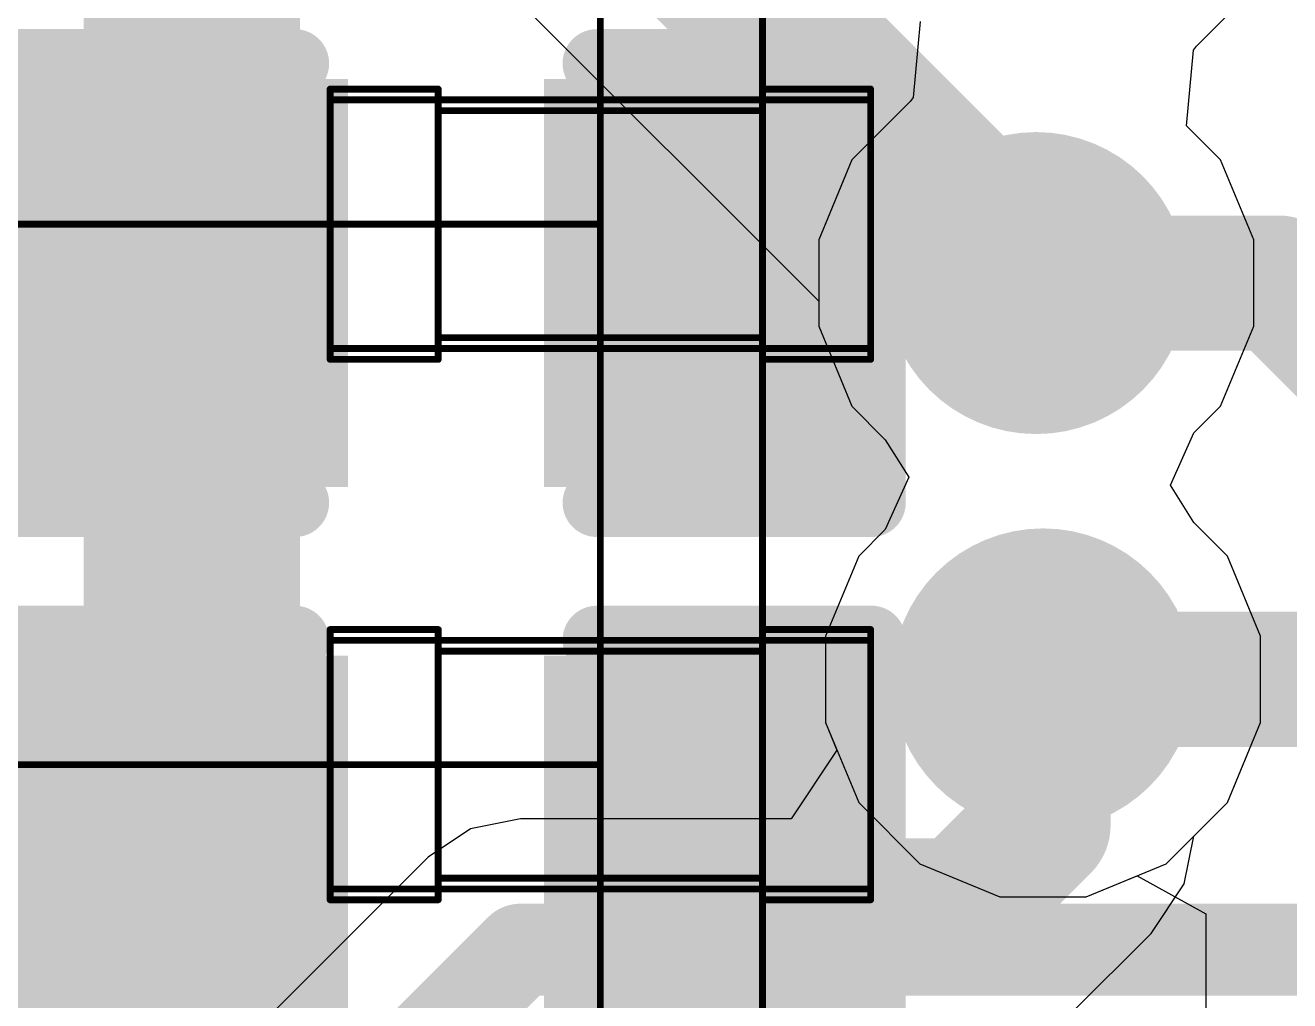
# Model space of a CAD drawing. Header units: inches. Extents: x 0 to 323, y -26 to 38.
# Drawn here: x 12.385 to 14.725, y 4.73 to 6.535 of the extents above; entities that cross this region are included whole.
import ezdxf

# ---------------------------------------------------------------- set-up
doc = ezdxf.new("R2010")
doc.units = ezdxf.units.IN
for name, color, linetype in [('Bottom Layer', 5, 'Continuous'), ('Bottom Solder', 6, 'Continuous'), ('Drill Drawing', 1, 'Continuous'), ('GND', 76, 'Continuous'), ('Mechanical 3', 76, 'Continuous'), ('Power', 16, 'Continuous'), ('Top Layer', 1, 'Continuous'), ('Top Overlay', 2, 'Continuous'), ('Top Paste', 8, 'Continuous'), ('Top Solder', 216, 'Continuous'), ('Via Holes', 16, 'Continuous')]:
    doc.layers.add(name, color=color, linetype=linetype)

# ---------------------------------------------------------------- blocks, each defined once
blk = doc.blocks.new('C___0402_17')
at = {"layer": 'Top Layer'}
for points in [[(-0.6985, -0.3175), (-0.6985, 0.3175), (-0.2413, 0.3175), (-0.2413, -0.3175)], [(0.2413, -0.3175), (0.2413, 0.3175), (0.6985, 0.3175), (0.6985, -0.3175)]]:
    blk.add_hatch(color=1, dxfattribs=at).paths.add_polyline_path(points)
at = {"layer": 'Top Paste'}
for points in [[(-0.6985, -0.3175), (-0.6985, 0.3175), (-0.2413, 0.3175), (-0.2413, -0.3175)], [(0.2413, -0.3175), (0.2413, 0.3175), (0.6985, 0.3175), (0.6985, -0.3175)]]:
    blk.add_hatch(color=8, dxfattribs=at).paths.add_polyline_path(points)
at = {"layer": 'Top Solder'}
for points in [[(-0.7585, -0.3775), (-0.7585, 0.3775), (-0.1813, 0.3775), (-0.1813, -0.3775)], [(0.1813, -0.3775), (0.1813, 0.3775), (0.7585, 0.3775), (0.7585, -0.3775)]]:
    blk.add_hatch(color=216, dxfattribs=at).paths.add_polyline_path(points)
at = {"layer": 'Top Overlay'}
for points in [[(-0.2794, 0.4064, 0.127, 0.127, 0), (-0.7874, 0.4064, 0.127, 0.127, 0)], [(-0.7874, 0.4064, 0.127, 0.127, 0), (-0.7874, -0.4064, 0.127, 0.127, 0)], [(0.7874, 0.4064, 0.127, 0.127, 0), (0.2794, 0.4064, 0.127, 0.127, 0)], [(0.7874, 0.4064, 0.127, 0.127, 0), (0.7874, -0.4064, 0.127, 0.127, 0)], [(-0.2794, -0.4064, 0.127, 0.127, 0), (-0.7874, -0.4064, 0.127, 0.127, 0)], [(0.7874, -0.4064, 0.127, 0.127, 0), (0.2794, -0.4064, 0.127, 0.127, 0)]]:
    blk.add_lwpolyline(points, format="xyseb", dxfattribs=at)
for points in [[(-0.8191, 0.4064, 0.0635, 0.0635, 1), (-0.7556, 0.4064, 0.0635, 0.0635, 1)], [(-0.8191, 0.4064, 0.0635, 0.0635, 1), (-0.7556, 0.4064, 0.0635, 0.0635, 1)], [(-0.3111, 0.4064, 0.0635, 0.0635, 1), (-0.2477, 0.4064, 0.0635, 0.0635, 1)], [(0.2477, 0.4064, 0.0635, 0.0635, 1), (0.3111, 0.4064, 0.0635, 0.0635, 1)], [(0.7556, 0.4064, 0.0635, 0.0635, 1), (0.8191, 0.4064, 0.0635, 0.0635, 1)], [(0.7556, 0.4064, 0.0635, 0.0635, 1), (0.8191, 0.4064, 0.0635, 0.0635, 1)], [(-0.8191, -0.4064, 0.0635, 0.0635, 1), (-0.7556, -0.4064, 0.0635, 0.0635, 1)], [(-0.8191, -0.4064, 0.0635, 0.0635, 1), (-0.7556, -0.4064, 0.0635, 0.0635, 1)], [(-0.3111, -0.4064, 0.0635, 0.0635, 1), (-0.2477, -0.4064, 0.0635, 0.0635, 1)], [(0.2477, -0.4064, 0.0635, 0.0635, 1), (0.3111, -0.4064, 0.0635, 0.0635, 1)], [(0.7556, -0.4064, 0.0635, 0.0635, 1), (0.8191, -0.4064, 0.0635, 0.0635, 1)], [(0.7556, -0.4064, 0.0635, 0.0635, 1), (0.8191, -0.4064, 0.0635, 0.0635, 1)]]:
    blk.add_lwpolyline(points, format="xyseb", close=True, dxfattribs=at)
blk = doc.blocks.new('C___0402_18')
at = {"layer": 'Top Layer'}
for points in [[(-0.6985, -0.3175), (-0.6985, 0.3175), (-0.2413, 0.3175), (-0.2413, -0.3175)], [(0.2413, -0.3175), (0.2413, 0.3175), (0.6985, 0.3175), (0.6985, -0.3175)]]:
    blk.add_hatch(color=1, dxfattribs=at).paths.add_polyline_path(points)
at = {"layer": 'Top Paste'}
for points in [[(-0.6985, -0.3175), (-0.6985, 0.3175), (-0.2413, 0.3175), (-0.2413, -0.3175)], [(0.2413, -0.3175), (0.2413, 0.3175), (0.6985, 0.3175), (0.6985, -0.3175)]]:
    blk.add_hatch(color=8, dxfattribs=at).paths.add_polyline_path(points)
at = {"layer": 'Top Solder'}
for points in [[(-0.7585, -0.3775), (-0.7585, 0.3775), (-0.1813, 0.3775), (-0.1813, -0.3775)], [(0.1813, -0.3775), (0.1813, 0.3775), (0.7585, 0.3775), (0.7585, -0.3775)]]:
    blk.add_hatch(color=216, dxfattribs=at).paths.add_polyline_path(points)
at = {"layer": 'Top Overlay'}
for points in [[(-0.7874, 0.4064, 0.127, 0.127, 0), (-0.7874, -0.4064, 0.127, 0.127, 0)], [(-0.2794, 0.4064, 0.127, 0.127, 0), (-0.7874, 0.4064, 0.127, 0.127, 0)], [(0.7874, 0.4064, 0.127, 0.127, 0), (0.2794, 0.4064, 0.127, 0.127, 0)], [(0.7874, 0.4064, 0.127, 0.127, 0), (0.7874, -0.4064, 0.127, 0.127, 0)], [(-0.2794, -0.4064, 0.127, 0.127, 0), (-0.7874, -0.4064, 0.127, 0.127, 0)], [(0.7874, -0.4064, 0.127, 0.127, 0), (0.2794, -0.4064, 0.127, 0.127, 0)]]:
    blk.add_lwpolyline(points, format="xyseb", dxfattribs=at)
for points in [[(-0.8191, 0.4064, 0.0635, 0.0635, 1), (-0.7556, 0.4064, 0.0635, 0.0635, 1)], [(-0.8191, 0.4064, 0.0635, 0.0635, 1), (-0.7556, 0.4064, 0.0635, 0.0635, 1)], [(-0.3111, 0.4064, 0.0635, 0.0635, 1), (-0.2477, 0.4064, 0.0635, 0.0635, 1)], [(0.2477, 0.4064, 0.0635, 0.0635, 1), (0.3111, 0.4064, 0.0635, 0.0635, 1)], [(0.7556, 0.4064, 0.0635, 0.0635, 1), (0.8191, 0.4064, 0.0635, 0.0635, 1)], [(0.7556, 0.4064, 0.0635, 0.0635, 1), (0.8191, 0.4064, 0.0635, 0.0635, 1)], [(-0.8191, -0.4064, 0.0635, 0.0635, 1), (-0.7556, -0.4064, 0.0635, 0.0635, 1)], [(-0.8191, -0.4064, 0.0635, 0.0635, 1), (-0.7556, -0.4064, 0.0635, 0.0635, 1)], [(-0.3111, -0.4064, 0.0635, 0.0635, 1), (-0.2477, -0.4064, 0.0635, 0.0635, 1)], [(0.2477, -0.4064, 0.0635, 0.0635, 1), (0.3111, -0.4064, 0.0635, 0.0635, 1)], [(0.7556, -0.4064, 0.0635, 0.0635, 1), (0.8191, -0.4064, 0.0635, 0.0635, 1)], [(0.7556, -0.4064, 0.0635, 0.0635, 1), (0.8191, -0.4064, 0.0635, 0.0635, 1)]]:
    blk.add_lwpolyline(points, format="xyseb", close=True, dxfattribs=at)

msp = doc.modelspace()

# ---------------------------------------------------------------- hatches: boundary and pattern name
at = {"layer": 'Bottom Layer'}
h = msp.add_hatch(color=5, dxfattribs=at)
edge = h.paths.add_edge_path()
edge.add_arc((14.2555, 6.0579), 0.25, 0, 360)
h = msp.add_hatch(color=5, dxfattribs=at)
edge = h.paths.add_edge_path()
edge.add_arc((14.2682, 5.3246), 0.25, 0, 360)
at = {"layer": 'Bottom Solder'}
h = msp.add_hatch(color=6, dxfattribs=at)
edge = h.paths.add_edge_path()
edge.add_arc((14.2555, 6.0579), 0.15, 0, 360)
h = msp.add_hatch(color=6, dxfattribs=at)
edge = h.paths.add_edge_path()
edge.add_arc((14.2682, 5.3246), 0.15, 0, 360)
at = {"layer": 'GND'}
h = msp.add_hatch(color=76, dxfattribs=at)
edge = h.paths.add_edge_path()
edge.add_arc((14.2555, 6.0579), 0.25, 0, 360)
h = msp.add_hatch(color=76, dxfattribs=at)
edge = h.paths.add_edge_path()
edge.add_arc((14.2682, 5.3246), 0.25, 0, 360)
at = {"layer": 'Power'}
h = msp.add_hatch(color=16, dxfattribs=at)
edge = h.paths.add_edge_path()
edge.add_arc((14.2555, 6.0579), 0.25, 0, 360)
h = msp.add_hatch(color=16, dxfattribs=at)
edge = h.paths.add_edge_path()
edge.add_arc((14.2682, 5.3246), 0.25, 0, 360)
at = {"layer": 'Top Layer'}
h = msp.add_hatch(color=1, dxfattribs=at)
edge = h.paths.add_edge_path()
edge.add_arc((14.2555, 6.0579), 0.25, 0, 360)
h = msp.add_hatch(color=1, dxfattribs=at)
edge = h.paths.add_edge_path()
edge.add_arc((14.2682, 5.3246), 0.25, 0, 360)
at = {"layer": 'Top Solder'}
h = msp.add_hatch(color=216, dxfattribs=at)
edge = h.paths.add_edge_path()
edge.add_arc((14.2555, 6.0579), 0.15, 0, 360)
h = msp.add_hatch(color=216, dxfattribs=at)
edge = h.paths.add_edge_path()
edge.add_arc((14.2682, 5.3246), 0.15, 0, 360)
at = {"layer": 'Via Holes'}
h = msp.add_hatch(color=7, dxfattribs=at)
edge = h.paths.add_edge_path()
edge.add_arc((14.2555, 6.0579), 0.15, 0, 360)
h = msp.add_hatch(color=7, dxfattribs=at)
edge = h.paths.add_edge_path()
edge.add_arc((14.2682, 5.3246), 0.15, 0, 360)

# ---------------------------------------------------------------- linework, layer by layer
at = {"layer": 'Bottom Layer'}
for p, q in [((13.2007, 6.6767), (13.8531, 6.0243)), ((13.8531, 6.0243), (13.8531, 5.9779)), ((13.8531, 5.9779), (13.9144, 5.83)), ((13.9144, 5.83), (13.9764, 5.7679)), ((13.9764, 5.7679), (14.0196, 5.6989)), ((14.0196, 5.6989), (13.9764, 5.6019)), ((13.9764, 5.6019), (13.9271, 5.5526)), ((13.9271, 5.5526), (13.8658, 5.4047)), ((13.8658, 5.4047), (13.8658, 5.2446)), ((13.8658, 5.2446), (13.8869, 5.1937)), ((13.8869, 5.1937), (13.802, 5.0667)), ((13.3016, 5.0667), (13.209, 5.0482)), ((13.802, 5.0667), (13.3016, 5.0667)), ((13.3016, 5.0667), (13.3016, 5.0667)), ((13.209, 5.0482), (13.1304, 4.9958)), ((13.1304, 4.9958), (11.6867, 3.552))]:
    msp.add_line(p, q, dxfattribs=at)
for points in [[(13.3284, 6.985, 0.3, 0.3, 0), (14.2555, 6.0579, 0.3, 0.3, 0)], [(14.2555, 6.0579, 0.25, 0.25, 0), (14.7045, 6.0579, 0.25, 0.25, 0)], [(14.7045, 6.0579, 0.25, 0.25, 0), (14.9378, 5.8246, 0.25, 0.25, 0)], [(14.2682, 5.3246, 0.25, 0.25, 0), (15.4044, 5.3246, 0.25, 0.25, 0)], [(11.6266, 3.1496, 0.17, 0.17, 0), (13.3016, 4.8246, 0.17, 0.17, 0)], [(13.3016, 4.8246, 0.17, 0.17, 0), (15.4044, 4.8246, 0.17, 0.17, 0)]]:
    msp.add_lwpolyline(points, format="xyseb", dxfattribs=at)
for points in [[(14.1805, 6.0579, 0.15, 0.15, 1), (14.3305, 6.0579, 0.15, 0.15, 1)], [(14.193, 6.0579, 0.125, 0.125, 1), (14.318, 6.0579, 0.125, 0.125, 1)], [(14.642, 6.0579, 0.125, 0.125, 1), (14.767, 6.0579, 0.125, 0.125, 1)], [(14.642, 6.0579, 0.125, 0.125, 1), (14.767, 6.0579, 0.125, 0.125, 1)], [(14.2057, 5.3246, 0.125, 0.125, 1), (14.3307, 5.3246, 0.125, 0.125, 1)], [(13.2591, 4.8246, 0.085, 0.085, 1), (13.3441, 4.8246, 0.085, 0.085, 1)], [(13.2591, 4.8246, 0.085, 0.085, 1), (13.3441, 4.8246, 0.085, 0.085, 1)]]:
    msp.add_lwpolyline(points, format="xyseb", close=True, dxfattribs=at)
at = {"layer": 'Drill Drawing'}
for points in [[(14.5095, 6.0579, 0.0508, 0.0508, 1), (14.0015, 6.0579, 0.0508, 0.0508, 1)], [(13.9888, 6.0579, 0.0254, 0.0254, 1), (14.0142, 6.0579, 0.0254, 0.0254, 1)], [(14.4968, 6.0579, 0.0254, 0.0254, 1), (14.5222, 6.0579, 0.0254, 0.0254, 1)], [(14.5222, 5.3246, 0.0508, 0.0508, 1), (14.0142, 5.3246, 0.0508, 0.0508, 1)], [(14.0015, 5.3246, 0.0254, 0.0254, 1), (14.0269, 5.3246, 0.0254, 0.0254, 1)], [(14.5095, 5.3246, 0.0254, 0.0254, 1), (14.5349, 5.3246, 0.0254, 0.0254, 1)]]:
    msp.add_lwpolyline(points, format="xyseb", close=True, dxfattribs=at)
at = {"layer": 'GND'}
for p, q in [((14.5519, 6.4965), (14.6601, 6.6047)), ((14.0406, 6.5419), (14.0278, 6.4015)), ((14.5339, 6.3486), (14.5467, 6.489)), ((14.5467, 6.489), (14.5519, 6.4965)), ((14.0225, 6.394), (13.9144, 6.2859)), ((14.0278, 6.4015), (14.0225, 6.394)), ((14.5966, 6.2859), (14.5339, 6.3486)), ((13.9144, 6.2859), (13.8531, 6.138)), ((14.6579, 6.138), (14.5966, 6.2859)), ((13.8531, 6.138), (13.8531, 5.9779)), ((14.6579, 5.9779), (14.6579, 6.138)), ((13.8531, 5.9779), (13.9144, 5.83)), ((14.5966, 5.83), (14.6579, 5.9779)), ((13.9144, 5.83), (13.9764, 5.7679)), ((14.5472, 5.7806), (14.5966, 5.83)), ((14.5041, 5.6837), (14.5472, 5.7806)), ((13.9764, 5.7679), (14.0196, 5.6989)), ((14.0196, 5.6989), (13.9764, 5.6019)), ((14.5472, 5.6146), (14.5041, 5.6837)), ((14.6093, 5.5526), (14.5472, 5.6146)), ((13.9764, 5.6019), (13.9271, 5.5526)), ((13.9271, 5.5526), (13.8658, 5.4047)), ((14.6706, 5.4047), (14.6093, 5.5526)), ((13.8658, 5.4047), (13.8658, 5.2446)), ((14.6706, 5.2446), (14.6706, 5.4047)), ((13.8658, 5.2446), (13.9271, 5.0967)), ((14.6093, 5.0967), (14.6706, 5.2446)), ((13.9271, 5.0967), (14.0402, 4.9835)), ((14.4961, 4.9835), (14.6093, 5.0967)), ((14.0402, 4.9835), (14.1881, 4.9222)), ((14.3482, 4.9222), (14.4961, 4.9835)), ((14.1881, 4.9222), (14.3482, 4.9222))]:
    msp.add_line(p, q, dxfattribs=at)
at = {"layer": 'Mechanical 3'}
for points in [[(13.7492, 0.8368, 0.0127, 0.0127, 0), (13.7492, 8.7815, 0.0127, 0.0127, 0)], [(13.7492, 0.8368, 0.0127, 0.0127, 0), (13.7492, 8.7815, 0.0127, 0.0127, 0)], [(13.4492, 0.2221, 0.0127, 0.0127, 0), (13.4492, 8.1668, 0.0127, 0.0127, 0)], [(13.4492, 0.2221, 0.0127, 0.0127, 0), (13.4492, 8.1668, 0.0127, 0.0127, 0)], [(13.4492, -0.7779, 0.0127, 0.0127, 0), (13.4492, 7.1668, 0.0127, 0.0127, 0)], [(13.4492, -0.7779, 0.0127, 0.0127, 0), (13.4492, 7.1668, 0.0127, 0.0127, 0)], [(12.9492, 6.4168, 0.0127, 0.0127, 0), (13.1492, 6.4168, 0.0127, 0.0127, 0)], [(12.9492, 6.3968, 0.0127, 0.0127, 0), (12.9492, 6.4168, 0.0127, 0.0127, 0)], [(13.1492, 6.3968, 0.0127, 0.0127, 0), (13.1492, 6.4168, 0.0127, 0.0127, 0)], [(13.7492, 6.4168, 0.0127, 0.0127, 0), (13.9492, 6.4168, 0.0127, 0.0127, 0)], [(13.7492, 6.3968, 0.0127, 0.0127, 0), (13.7492, 6.4168, 0.0127, 0.0127, 0)], [(13.9492, 6.3968, 0.0127, 0.0127, 0), (13.9492, 6.4168, 0.0127, 0.0127, 0)], [(12.9492, 6.3968, 0.0127, 0.0127, 0), (13.9492, 6.3968, 0.0127, 0.0127, 0)], [(12.9492, 5.9368, 0.0127, 0.0127, 0), (12.9492, 6.3968, 0.0127, 0.0127, 0)], [(13.1492, 5.9368, 0.0127, 0.0127, 0), (13.1492, 6.3968, 0.0127, 0.0127, 0)], [(13.7492, 5.9368, 0.0127, 0.0127, 0), (13.7492, 6.3968, 0.0127, 0.0127, 0)], [(13.9492, 5.9368, 0.0127, 0.0127, 0), (13.9492, 6.3968, 0.0127, 0.0127, 0)], [(13.1492, 6.3768, 0.0127, 0.0127, 0), (13.7492, 6.3768, 0.0127, 0.0127, 0)], [(9.4768, 6.1668, 0.0127, 0.0127, 0), (13.4492, 6.1668, 0.0127, 0.0127, 0)], [(9.4768, 6.1668, 0.0127, 0.0127, 0), (13.4492, 6.1668, 0.0127, 0.0127, 0)], [(13.4492, -1.7779, 0.0127, 0.0127, 0), (13.4492, 6.1668, 0.0127, 0.0127, 0)], [(13.4492, -1.7779, 0.0127, 0.0127, 0), (13.4492, 6.1668, 0.0127, 0.0127, 0)], [(12.9492, 5.9368, 0.0127, 0.0127, 0), (13.9492, 5.9368, 0.0127, 0.0127, 0)], [(12.9492, 5.9168, 0.0127, 0.0127, 0), (12.9492, 5.9368, 0.0127, 0.0127, 0)], [(13.1492, 5.9568, 0.0127, 0.0127, 0), (13.7492, 5.9568, 0.0127, 0.0127, 0)], [(13.1492, 5.9168, 0.0127, 0.0127, 0), (13.1492, 5.9368, 0.0127, 0.0127, 0)], [(13.7492, 5.9168, 0.0127, 0.0127, 0), (13.7492, 5.9368, 0.0127, 0.0127, 0)], [(13.9492, 5.9168, 0.0127, 0.0127, 0), (13.9492, 5.9368, 0.0127, 0.0127, 0)], [(12.9492, 5.9168, 0.0127, 0.0127, 0), (13.1492, 5.9168, 0.0127, 0.0127, 0)], [(13.7492, 5.9168, 0.0127, 0.0127, 0), (13.9492, 5.9168, 0.0127, 0.0127, 0)], [(12.9492, 5.3968, 0.0127, 0.0127, 0), (12.9492, 5.4168, 0.0127, 0.0127, 0)], [(12.9492, 5.4168, 0.0127, 0.0127, 0), (13.1492, 5.4168, 0.0127, 0.0127, 0)], [(13.1492, 5.3968, 0.0127, 0.0127, 0), (13.1492, 5.4168, 0.0127, 0.0127, 0)], [(13.7492, 5.4168, 0.0127, 0.0127, 0), (13.9492, 5.4168, 0.0127, 0.0127, 0)], [(13.7492, 5.3968, 0.0127, 0.0127, 0), (13.7492, 5.4168, 0.0127, 0.0127, 0)], [(13.9492, 5.3968, 0.0127, 0.0127, 0), (13.9492, 5.4168, 0.0127, 0.0127, 0)], [(12.9492, 5.3968, 0.0127, 0.0127, 0), (13.9492, 5.3968, 0.0127, 0.0127, 0)], [(12.9492, 4.9368, 0.0127, 0.0127, 0), (12.9492, 5.3968, 0.0127, 0.0127, 0)], [(13.1492, 4.9368, 0.0127, 0.0127, 0), (13.1492, 5.3968, 0.0127, 0.0127, 0)], [(13.1492, 5.3768, 0.0127, 0.0127, 0), (13.7492, 5.3768, 0.0127, 0.0127, 0)], [(13.7492, 4.9368, 0.0127, 0.0127, 0), (13.7492, 5.3968, 0.0127, 0.0127, 0)], [(13.9492, 4.9368, 0.0127, 0.0127, 0), (13.9492, 5.3968, 0.0127, 0.0127, 0)], [(9.4768, 5.1668, 0.0127, 0.0127, 0), (13.4492, 5.1668, 0.0127, 0.0127, 0)], [(9.4768, 5.1668, 0.0127, 0.0127, 0), (13.4492, 5.1668, 0.0127, 0.0127, 0)], [(13.4492, -2.7779, 0.0127, 0.0127, 0), (13.4492, 5.1668, 0.0127, 0.0127, 0)], [(13.4492, -2.7779, 0.0127, 0.0127, 0), (13.4492, 5.1668, 0.0127, 0.0127, 0)], [(13.1492, 4.9568, 0.0127, 0.0127, 0), (13.7492, 4.9568, 0.0127, 0.0127, 0)], [(12.9492, 4.9368, 0.0127, 0.0127, 0), (13.9492, 4.9368, 0.0127, 0.0127, 0)], [(12.9492, 4.9168, 0.0127, 0.0127, 0), (12.9492, 4.9368, 0.0127, 0.0127, 0)], [(13.1492, 4.9168, 0.0127, 0.0127, 0), (13.1492, 4.9368, 0.0127, 0.0127, 0)], [(13.7492, 4.9168, 0.0127, 0.0127, 0), (13.7492, 4.9368, 0.0127, 0.0127, 0)], [(13.9492, 4.9168, 0.0127, 0.0127, 0), (13.9492, 4.9368, 0.0127, 0.0127, 0)], [(12.9492, 4.9168, 0.0127, 0.0127, 0), (13.1492, 4.9168, 0.0127, 0.0127, 0)], [(13.7492, 4.9168, 0.0127, 0.0127, 0), (13.9492, 4.9168, 0.0127, 0.0127, 0)]]:
    msp.add_lwpolyline(points, format="xyseb", dxfattribs=at)
for points in [[(12.946, 6.4168, 0.00635, 0.00635, 1), (12.9524, 6.4168, 0.00635, 0.00635, 1)], [(12.946, 6.4168, 0.00635, 0.00635, 1), (12.9524, 6.4168, 0.00635, 0.00635, 1)], [(13.146, 6.4168, 0.00635, 0.00635, 1), (13.1524, 6.4168, 0.00635, 0.00635, 1)], [(13.146, 6.4168, 0.00635, 0.00635, 1), (13.1524, 6.4168, 0.00635, 0.00635, 1)], [(13.746, 6.4168, 0.00635, 0.00635, 1), (13.7524, 6.4168, 0.00635, 0.00635, 1)], [(13.746, 6.4168, 0.00635, 0.00635, 1), (13.7524, 6.4168, 0.00635, 0.00635, 1)], [(13.946, 6.4168, 0.00635, 0.00635, 1), (13.9524, 6.4168, 0.00635, 0.00635, 1)], [(13.946, 6.4168, 0.00635, 0.00635, 1), (13.9524, 6.4168, 0.00635, 0.00635, 1)], [(12.946, 6.3968, 0.00635, 0.00635, 1), (12.9524, 6.3968, 0.00635, 0.00635, 1)], [(12.946, 6.3968, 0.00635, 0.00635, 1), (12.9524, 6.3968, 0.00635, 0.00635, 1)], [(12.946, 6.3968, 0.00635, 0.00635, 1), (12.9524, 6.3968, 0.00635, 0.00635, 1)], [(13.146, 6.3968, 0.00635, 0.00635, 1), (13.1524, 6.3968, 0.00635, 0.00635, 1)], [(13.146, 6.3968, 0.00635, 0.00635, 1), (13.1524, 6.3968, 0.00635, 0.00635, 1)], [(13.746, 6.3968, 0.00635, 0.00635, 1), (13.7524, 6.3968, 0.00635, 0.00635, 1)], [(13.746, 6.3968, 0.00635, 0.00635, 1), (13.7524, 6.3968, 0.00635, 0.00635, 1)], [(13.946, 6.3968, 0.00635, 0.00635, 1), (13.9524, 6.3968, 0.00635, 0.00635, 1)], [(13.946, 6.3968, 0.00635, 0.00635, 1), (13.9524, 6.3968, 0.00635, 0.00635, 1)], [(13.946, 6.3968, 0.00635, 0.00635, 1), (13.9524, 6.3968, 0.00635, 0.00635, 1)], [(13.146, 6.3768, 0.00635, 0.00635, 1), (13.1524, 6.3768, 0.00635, 0.00635, 1)], [(13.746, 6.3768, 0.00635, 0.00635, 1), (13.7524, 6.3768, 0.00635, 0.00635, 1)], [(13.446, 6.1668, 0.00635, 0.00635, 1), (13.4524, 6.1668, 0.00635, 0.00635, 1)], [(13.446, 6.1668, 0.00635, 0.00635, 1), (13.4524, 6.1668, 0.00635, 0.00635, 1)], [(13.446, 6.1668, 0.00635, 0.00635, 1), (13.4524, 6.1668, 0.00635, 0.00635, 1)], [(13.446, 6.1668, 0.00635, 0.00635, 1), (13.4524, 6.1668, 0.00635, 0.00635, 1)], [(13.4524, 6.1668, 0.00635, 0.00635, 1), (13.446, 6.1668, 0.00635, 0.00635, 1)], [(13.4524, 6.1668, 0.00635, 0.00635, 1), (13.446, 6.1668, 0.00635, 0.00635, 1)], [(13.4444, 6.1668, 0.00317, 0.00317, 1), (13.4476, 6.1668, 0.00317, 0.00317, 1)], [(13.4444, 6.1668, 0.00317, 0.00317, 1), (13.4476, 6.1668, 0.00317, 0.00317, 1)], [(13.4508, 6.1668, 0.00317, 0.00317, 1), (13.454, 6.1668, 0.00317, 0.00317, 1)], [(13.4508, 6.1668, 0.00317, 0.00317, 1), (13.454, 6.1668, 0.00317, 0.00317, 1)], [(12.946, 5.9368, 0.00635, 0.00635, 1), (12.9524, 5.9368, 0.00635, 0.00635, 1)], [(12.946, 5.9368, 0.00635, 0.00635, 1), (12.9524, 5.9368, 0.00635, 0.00635, 1)], [(12.946, 5.9368, 0.00635, 0.00635, 1), (12.9524, 5.9368, 0.00635, 0.00635, 1)], [(13.146, 5.9568, 0.00635, 0.00635, 1), (13.1524, 5.9568, 0.00635, 0.00635, 1)], [(13.146, 5.9368, 0.00635, 0.00635, 1), (13.1524, 5.9368, 0.00635, 0.00635, 1)], [(13.146, 5.9368, 0.00635, 0.00635, 1), (13.1524, 5.9368, 0.00635, 0.00635, 1)], [(13.746, 5.9568, 0.00635, 0.00635, 1), (13.7524, 5.9568, 0.00635, 0.00635, 1)], [(13.746, 5.9368, 0.00635, 0.00635, 1), (13.7524, 5.9368, 0.00635, 0.00635, 1)], [(13.746, 5.9368, 0.00635, 0.00635, 1), (13.7524, 5.9368, 0.00635, 0.00635, 1)], [(13.946, 5.9368, 0.00635, 0.00635, 1), (13.9524, 5.9368, 0.00635, 0.00635, 1)], [(13.946, 5.9368, 0.00635, 0.00635, 1), (13.9524, 5.9368, 0.00635, 0.00635, 1)], [(13.946, 5.9368, 0.00635, 0.00635, 1), (13.9524, 5.9368, 0.00635, 0.00635, 1)], [(12.946, 5.9168, 0.00635, 0.00635, 1), (12.9524, 5.9168, 0.00635, 0.00635, 1)], [(12.946, 5.9168, 0.00635, 0.00635, 1), (12.9524, 5.9168, 0.00635, 0.00635, 1)], [(13.146, 5.9168, 0.00635, 0.00635, 1), (13.1524, 5.9168, 0.00635, 0.00635, 1)], [(13.146, 5.9168, 0.00635, 0.00635, 1), (13.1524, 5.9168, 0.00635, 0.00635, 1)], [(13.746, 5.9168, 0.00635, 0.00635, 1), (13.7524, 5.9168, 0.00635, 0.00635, 1)], [(13.746, 5.9168, 0.00635, 0.00635, 1), (13.7524, 5.9168, 0.00635, 0.00635, 1)], [(13.946, 5.9168, 0.00635, 0.00635, 1), (13.9524, 5.9168, 0.00635, 0.00635, 1)], [(13.946, 5.9168, 0.00635, 0.00635, 1), (13.9524, 5.9168, 0.00635, 0.00635, 1)], [(12.946, 5.4168, 0.00635, 0.00635, 1), (12.9524, 5.4168, 0.00635, 0.00635, 1)], [(12.946, 5.4168, 0.00635, 0.00635, 1), (12.9524, 5.4168, 0.00635, 0.00635, 1)], [(13.146, 5.4168, 0.00635, 0.00635, 1), (13.1524, 5.4168, 0.00635, 0.00635, 1)], [(13.146, 5.4168, 0.00635, 0.00635, 1), (13.1524, 5.4168, 0.00635, 0.00635, 1)], [(13.746, 5.4168, 0.00635, 0.00635, 1), (13.7524, 5.4168, 0.00635, 0.00635, 1)], [(13.746, 5.4168, 0.00635, 0.00635, 1), (13.7524, 5.4168, 0.00635, 0.00635, 1)], [(13.946, 5.4168, 0.00635, 0.00635, 1), (13.9524, 5.4168, 0.00635, 0.00635, 1)], [(13.946, 5.4168, 0.00635, 0.00635, 1), (13.9524, 5.4168, 0.00635, 0.00635, 1)], [(12.946, 5.3968, 0.00635, 0.00635, 1), (12.9524, 5.3968, 0.00635, 0.00635, 1)], [(12.946, 5.3968, 0.00635, 0.00635, 1), (12.9524, 5.3968, 0.00635, 0.00635, 1)], [(12.946, 5.3968, 0.00635, 0.00635, 1), (12.9524, 5.3968, 0.00635, 0.00635, 1)], [(13.146, 5.3968, 0.00635, 0.00635, 1), (13.1524, 5.3968, 0.00635, 0.00635, 1)], [(13.146, 5.3968, 0.00635, 0.00635, 1), (13.1524, 5.3968, 0.00635, 0.00635, 1)], [(13.146, 5.3768, 0.00635, 0.00635, 1), (13.1524, 5.3768, 0.00635, 0.00635, 1)], [(13.746, 5.3968, 0.00635, 0.00635, 1), (13.7524, 5.3968, 0.00635, 0.00635, 1)], [(13.746, 5.3968, 0.00635, 0.00635, 1), (13.7524, 5.3968, 0.00635, 0.00635, 1)], [(13.746, 5.3768, 0.00635, 0.00635, 1), (13.7524, 5.3768, 0.00635, 0.00635, 1)], [(13.946, 5.3968, 0.00635, 0.00635, 1), (13.9524, 5.3968, 0.00635, 0.00635, 1)], [(13.946, 5.3968, 0.00635, 0.00635, 1), (13.9524, 5.3968, 0.00635, 0.00635, 1)], [(13.946, 5.3968, 0.00635, 0.00635, 1), (13.9524, 5.3968, 0.00635, 0.00635, 1)], [(13.446, 5.1668, 0.00635, 0.00635, 1), (13.4524, 5.1668, 0.00635, 0.00635, 1)], [(13.446, 5.1668, 0.00635, 0.00635, 1), (13.4524, 5.1668, 0.00635, 0.00635, 1)], [(13.446, 5.1668, 0.00635, 0.00635, 1), (13.4524, 5.1668, 0.00635, 0.00635, 1)], [(13.446, 5.1668, 0.00635, 0.00635, 1), (13.4524, 5.1668, 0.00635, 0.00635, 1)], [(13.4524, 5.1668, 0.00635, 0.00635, 1), (13.446, 5.1668, 0.00635, 0.00635, 1)], [(13.4524, 5.1668, 0.00635, 0.00635, 1), (13.446, 5.1668, 0.00635, 0.00635, 1)], [(13.4444, 5.1668, 0.00317, 0.00317, 1), (13.4476, 5.1668, 0.00317, 0.00317, 1)], [(13.4444, 5.1668, 0.00317, 0.00317, 1), (13.4476, 5.1668, 0.00317, 0.00317, 1)], [(13.4508, 5.1668, 0.00317, 0.00317, 1), (13.454, 5.1668, 0.00317, 0.00317, 1)], [(13.4508, 5.1668, 0.00317, 0.00317, 1), (13.454, 5.1668, 0.00317, 0.00317, 1)], [(13.146, 4.9568, 0.00635, 0.00635, 1), (13.1524, 4.9568, 0.00635, 0.00635, 1)], [(13.746, 4.9568, 0.00635, 0.00635, 1), (13.7524, 4.9568, 0.00635, 0.00635, 1)], [(12.946, 4.9368, 0.00635, 0.00635, 1), (12.9524, 4.9368, 0.00635, 0.00635, 1)], [(12.946, 4.9368, 0.00635, 0.00635, 1), (12.9524, 4.9368, 0.00635, 0.00635, 1)], [(12.946, 4.9368, 0.00635, 0.00635, 1), (12.9524, 4.9368, 0.00635, 0.00635, 1)], [(13.146, 4.9368, 0.00635, 0.00635, 1), (13.1524, 4.9368, 0.00635, 0.00635, 1)], [(13.146, 4.9368, 0.00635, 0.00635, 1), (13.1524, 4.9368, 0.00635, 0.00635, 1)], [(13.746, 4.9368, 0.00635, 0.00635, 1), (13.7524, 4.9368, 0.00635, 0.00635, 1)], [(13.746, 4.9368, 0.00635, 0.00635, 1), (13.7524, 4.9368, 0.00635, 0.00635, 1)], [(13.946, 4.9368, 0.00635, 0.00635, 1), (13.9524, 4.9368, 0.00635, 0.00635, 1)], [(13.946, 4.9368, 0.00635, 0.00635, 1), (13.9524, 4.9368, 0.00635, 0.00635, 1)], [(13.946, 4.9368, 0.00635, 0.00635, 1), (13.9524, 4.9368, 0.00635, 0.00635, 1)], [(12.946, 4.9168, 0.00635, 0.00635, 1), (12.9524, 4.9168, 0.00635, 0.00635, 1)], [(12.946, 4.9168, 0.00635, 0.00635, 1), (12.9524, 4.9168, 0.00635, 0.00635, 1)], [(13.146, 4.9168, 0.00635, 0.00635, 1), (13.1524, 4.9168, 0.00635, 0.00635, 1)], [(13.146, 4.9168, 0.00635, 0.00635, 1), (13.1524, 4.9168, 0.00635, 0.00635, 1)], [(13.746, 4.9168, 0.00635, 0.00635, 1), (13.7524, 4.9168, 0.00635, 0.00635, 1)], [(13.746, 4.9168, 0.00635, 0.00635, 1), (13.7524, 4.9168, 0.00635, 0.00635, 1)], [(13.946, 4.9168, 0.00635, 0.00635, 1), (13.9524, 4.9168, 0.00635, 0.00635, 1)], [(13.946, 4.9168, 0.00635, 0.00635, 1), (13.9524, 4.9168, 0.00635, 0.00635, 1)]]:
    msp.add_lwpolyline(points, format="xyseb", close=True, dxfattribs=at)
at = {"layer": 'Power'}
for p, q in [((14.0406, 6.5419), (14.0278, 6.4015)), ((14.0225, 6.394), (13.9144, 6.2859)), ((14.0278, 6.4015), (14.0225, 6.394)), ((13.9144, 6.2859), (13.8531, 6.138)), ((13.8531, 6.138), (13.8531, 5.9779)), ((13.8531, 5.9779), (13.9144, 5.83)), ((13.9144, 5.83), (13.9764, 5.7679)), ((13.9764, 5.7679), (14.0196, 5.6989)), ((14.0196, 5.6989), (13.9764, 5.6019)), ((13.9764, 5.6019), (13.9271, 5.5526)), ((13.9271, 5.5526), (13.8658, 5.4047)), ((13.8658, 5.4047), (13.8658, 5.2446)), ((13.8658, 5.2446), (13.9271, 5.0967)), ((13.9271, 5.0967), (14.0402, 4.9835)), ((14.0402, 4.9835), (14.1881, 4.9222)), ((14.3482, 4.9222), (14.4425, 4.9612)), ((14.4425, 4.9612), (14.5695, 4.8909)), ((14.1881, 4.9222), (14.3482, 4.9222)), ((14.5695, 4.8909), (14.5695, 4.147))]:
    msp.add_line(p, q, dxfattribs=at)
at = {"layer": 'Top Layer'}
for p, q in [((14.5519, 6.4965), (14.6601, 6.6047)), ((14.5339, 6.3486), (14.5467, 6.489)), ((14.5467, 6.489), (14.5519, 6.4965)), ((14.5966, 6.2859), (14.5339, 6.3486)), ((14.6579, 6.138), (14.5966, 6.2859)), ((14.6579, 5.9779), (14.6579, 6.138)), ((14.5966, 5.83), (14.6579, 5.9779)), ((14.5472, 5.7806), (14.5966, 5.83)), ((14.5041, 5.6837), (14.5472, 5.7806)), ((14.5472, 5.6146), (14.5041, 5.6837)), ((14.6093, 5.5526), (14.5472, 5.6146)), ((14.6706, 5.4047), (14.6093, 5.5526)), ((14.6706, 5.2446), (14.6706, 5.4047)), ((14.6093, 5.0967), (14.6706, 5.2446)), ((14.547, 5.0343), (14.6093, 5.0967)), ((14.5295, 4.9464), (14.547, 5.0343)), ((14.4682, 4.8546), (14.5295, 4.9464)), ((14.3191, 4.7055), (14.4682, 4.8546))]:
    msp.add_line(p, q, dxfattribs=at)
for points in [[(12.6934, 6.1086, 0.4, 0.4, 0), (12.6934, 6.8199, 0.4, 0.4, 0)], [(11.8965, 6.1372, 0.4, 0.4, 0), (12.6648, 6.1372, 0.4, 0.4, 0)], [(12.6648, 6.1372, 0.4, 0.4, 0), (12.6934, 6.1086, 0.4, 0.4, 0)], [(12.6934, 6.0579, 0.4, 0.4, 0), (12.6934, 6.1086, 0.4, 0.4, 0)], [(12.6934, 5.08, 0.4, 0.4, 0), (12.6934, 6.0579, 0.4, 0.4, 0)], [(13.6332, 6.0579, 0.25, 0.25, 0), (14.2555, 6.0579, 0.25, 0.25, 0)], [(14.2555, 6.0579, 0.25, 0.25, 0), (14.3063, 6.0579, 0.25, 0.25, 0)], [(14.2682, 5.0546, 0.25, 0.25, 0), (14.2682, 5.3246, 0.25, 0.25, 0)], [(13.6332, 3.8481, 0.4, 0.4, 0), (13.6332, 4.9817, 0.4, 0.4, 0)], [(14.1191, 4.9055, 0.25, 0.25, 0), (14.2682, 5.0546, 0.25, 0.25, 0)], [(13.7094, 4.9055, 0.25, 0.25, 0), (14.1191, 4.9055, 0.25, 0.25, 0)]]:
    msp.add_lwpolyline(points, format="xyseb", dxfattribs=at)
for points in [[(12.5648, 6.1372, 0.2, 0.2, 1), (12.7648, 6.1372, 0.2, 0.2, 1)], [(12.5648, 6.1372, 0.2, 0.2, 1), (12.7648, 6.1372, 0.2, 0.2, 1)], [(12.5934, 6.1086, 0.2, 0.2, 1), (12.7934, 6.1086, 0.2, 0.2, 1)], [(12.5934, 6.1086, 0.2, 0.2, 1), (12.7934, 6.1086, 0.2, 0.2, 1)], [(12.5934, 6.1086, 0.2, 0.2, 1), (12.7934, 6.1086, 0.2, 0.2, 1)], [(12.5934, 6.0579, 0.2, 0.2, 1), (12.7934, 6.0579, 0.2, 0.2, 1)], [(12.5934, 6.0579, 0.2, 0.2, 1), (12.7934, 6.0579, 0.2, 0.2, 1)], [(13.5707, 6.0579, 0.125, 0.125, 1), (13.6957, 6.0579, 0.125, 0.125, 1)], [(14.193, 6.0579, 0.125, 0.125, 1), (14.318, 6.0579, 0.125, 0.125, 1)], [(14.193, 6.0579, 0.125, 0.125, 1), (14.318, 6.0579, 0.125, 0.125, 1)], [(14.2438, 6.0579, 0.125, 0.125, 1), (14.3688, 6.0579, 0.125, 0.125, 1)], [(14.2057, 5.3246, 0.125, 0.125, 1), (14.3307, 5.3246, 0.125, 0.125, 1)], [(12.5934, 5.08, 0.2, 0.2, 1), (12.7934, 5.08, 0.2, 0.2, 1)], [(13.5332, 4.9817, 0.2, 0.2, 1), (13.7332, 4.9817, 0.2, 0.2, 1)], [(14.2057, 5.0546, 0.125, 0.125, 1), (14.3307, 5.0546, 0.125, 0.125, 1)], [(14.2057, 5.0546, 0.125, 0.125, 1), (14.3307, 5.0546, 0.125, 0.125, 1)], [(13.6469, 4.9055, 0.125, 0.125, 1), (13.7719, 4.9055, 0.125, 0.125, 1)], [(14.0566, 4.9055, 0.125, 0.125, 1), (14.1816, 4.9055, 0.125, 0.125, 1)], [(14.0566, 4.9055, 0.125, 0.125, 1), (14.1816, 4.9055, 0.125, 0.125, 1)]]:
    msp.add_lwpolyline(points, format="xyseb", close=True, dxfattribs=at)

# ---------------------------------------------------------------- block references
at = {"rotation": 180}
for name, p in [('C___0402_18', (13.1633, 6.0579)), ('C___0402_17', (13.1633, 4.9911))]:
    msp.add_blockref(name, p, dxfattribs=at)

doc.saveas('drawing.dxf')
